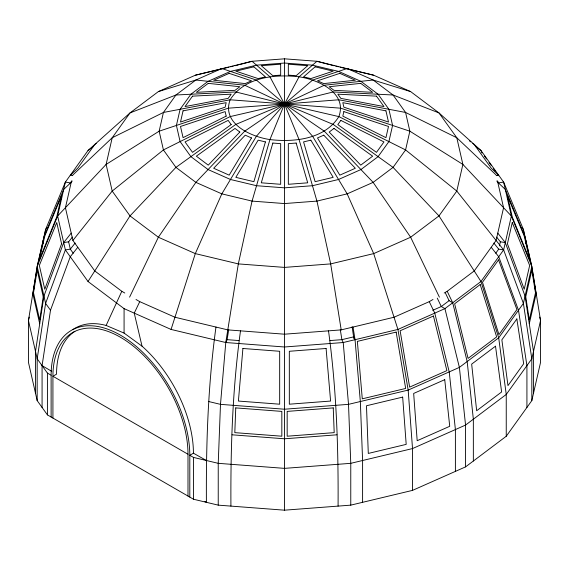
<?xml version="1.0" encoding="UTF-8"?>
<svg xmlns="http://www.w3.org/2000/svg" width="569" height="569" viewBox="0 0 569 569"><rect width="100%" height="100%" fill="white"/><g stroke="black" fill="none" stroke-linecap="round" stroke-linejoin="round"><path stroke-width="0.85" d="M204.876 501.453L206.405 502.313C206.042 443.806 207.991 385.057 215.971 327.054M328.953 64.482L316.94 61.281L299.066 76.808L284.5 104.013L269.934 139.576L252.06 201.099L238.333 263.895L225.779 342.524L220.488 404.353L218.233 463.33L218.233 505.144L284.5 510.18L350.767 505.144L412.525 490.378L465.556 466.886L506.246 436.267L531.823 400.612L540.55 362.353L540.55 320.539L531.823 266.427L523.395 229.471L503.636 182.108L480.976 150.515L438.984 112.918L410.633 91.595L373.691 75.222L316.94 61.281L284.5 58.82L252.06 61.281L195.309 75.222L158.367 91.595L130.017 112.918L88.024 150.515L65.364 182.108L45.605 229.471L37.177 266.427L28.45 320.539L28.45 362.353L37.177 400.612L47.419 414.886L193.503 499.233L218.233 505.144M42.078 407.44L42.078 365.632L50.499 310.212L70.264 256.733L77.789 247.28M42.696 243.873L43.244 240.467L37.369 266.207M42.846 243.61L43.934 236.796L63.692 189.434L71.217 182.308L65.428 207.713L72.889 240.452L94.774 270.951L121.802 291.285L124.789 293.014M44.908 233.802L45.605 229.471M72.192 181.091L70.307 182.869L65.364 182.108L57.633 216.007L65.364 249.905L88.024 281.499L124.078 308.626L171.07 329.437L225.779 342.524L227.109 339.665L228.724 329.558M240.495 330.852C232.508 388.855 230.566 447.597 230.922 506.111M37.177 267.067L33.514 289.77L34.481 285.524M33.799 289.159L32.81 293.483L39.716 323.768M29.232 317.104L28.45 320.539L37.177 358.797L37.177 400.612M70.143 183.609L71.779 180.821M499.426 245.929L500.364 241.811L496.595 237.081M225.779 342.524L284.5 346.99L343.221 342.524L397.93 329.437L444.922 308.626L480.976 281.499L503.636 249.905L511.367 216.007L503.636 182.108L498.693 182.869L496.808 181.091M529.284 323.768L536.19 293.483L535.201 289.159M171.07 329.437L195.309 253.603L221.825 193.865L256.363 136.332L284.5 104.013L312.637 80.058L347.175 68.515L373.136 80.016L410.633 91.595M283.895 105.67L284.5 104.013L324.294 85.222L373.136 80.016L393.058 95.002L438.984 112.918L456.8 137.762L496.111 174.975M71.217 233.119L63.692 242.579L43.934 296.058L35.506 351.471L35.506 393.286M72.846 329.615A98.067 56.623 60 0 1 106.133 325.454L121.802 291.285M129.59 297.146L158.367 237.237L195.864 182.364L244.706 131.169L284.5 104.013L286.157 103.402M136.012 299.486L139.746 301.648L134.241 313.121L142.03 346.172A98.067 56.623 60 0 1 193.424 453.194L206.405 460.506M88.024 281.499L130.017 215.907L175.942 167.378L235.765 124.44L284.5 104.013L333.235 91.95L393.058 95.002L405.583 112.456L409.851 131.19L405.583 149.924L393.058 167.378L373.136 182.364L347.175 193.865L316.94 201.099L284.5 203.56L252.06 201.099L221.825 193.865L195.864 182.364L175.942 167.378L163.417 149.924L159.149 131.19L163.417 112.456L175.942 95.002L195.864 80.016L221.825 68.515L256.363 80.058L286.591 105.663M46.089 228.788L47.071 227.422M495.748 253.241L498.693 249.144L503.636 249.905L523.395 303.384L531.823 358.797L531.823 400.612M283.419 105.414L284.5 104.013L286.243 103.729M63.692 242.579L68.636 241.811L72.405 237.081M72.889 240.452L112.2 191.07L163.417 149.924L230.139 116.602L284.5 104.013L338.861 99.781L405.583 112.456L456.8 137.762L462.882 164.413L456.8 191.07L438.984 215.907L410.633 237.237L373.691 253.603L330.667 263.895L284.5 267.402L238.333 263.895L195.309 253.603L158.367 237.237L130.017 215.907L112.2 191.07L106.118 164.413L112.2 137.762L130.017 112.918L175.942 95.002L235.765 91.95L284.5 104.013L338.861 116.602L405.583 149.924L456.8 191.07L503.636 249.905M75.151 243.063L70.307 249.144L65.364 249.905L45.605 303.384L37.177 358.797L47.419 373.079L51.118 375.213A98.067 56.623 60 0 1 120.457 335.177A98.067 56.623 60 0 1 189.804 455.285L189.804 497.093M72.889 174.975L112.2 137.762L163.417 112.456L230.139 99.781L340.774 108.195L409.851 131.19L462.882 164.413L511.367 216.007L531.823 266.427L523.395 303.384L498.693 337.822L459.382 367.396L408.165 390.092L348.513 404.353L284.5 409.218L220.488 404.353L208.659 401.529M282.409 105.663L284.5 104.013L286.257 104.013M96.197 143.409L94.774 144.476L77.789 168.147L70.264 175.28L72.74 175.657M88.024 150.515L92.975 146.795M444.211 293.014L447.198 291.285L474.226 270.951L496.111 240.452L503.572 207.713L497.783 182.308L505.308 189.434L525.066 236.796L526.154 243.61M473.351 461.018L473.351 419.204L467.177 361.535L452.711 302.758L449.09 300.667L441.295 306.535L432.703 310.34M139.746 301.648L174.96 317.246L227.799 329.885L284.5 334.195L341.201 329.885L394.04 317.246L429.254 301.648L432.988 299.486M193.424 453.194L189.804 455.285L193.503 457.419L218.233 463.33L284.5 468.365L350.767 463.33L412.525 448.564L465.556 425.071L506.246 394.452L531.823 358.797L540.55 320.539L539.768 317.104M282.139 105.201L284.5 104.013L287.139 104.404M158.367 91.595L195.864 80.016L244.706 85.222L286.861 105.201M281.954 104.796L284.5 104.013L287.046 104.796M240.047 64.482L252.06 61.281L269.934 76.808L284.5 104.013L299.066 139.576L316.94 201.099L330.667 263.895L341.201 329.885M195.309 75.222L228.866 67.199M230.587 66.786L233.169 66.168M234.89 65.762L238.333 64.937M496.26 175.657L498.736 175.28L491.211 168.147L474.226 144.476L472.839 143.431M281.861 104.404L284.5 104.013L333.235 124.44L393.058 167.378L438.984 215.907L480.976 281.499L498.693 337.822L506.246 394.452L506.246 436.267M330.048 340.568L341.891 339.665L353.719 336.841L355.049 339.693L360.341 401.529L362.595 460.506L362.595 502.313M336.948 434.808L284.5 438.791L232.052 434.808M282.743 104.013L284.5 104.013L324.294 131.169L373.136 182.364L410.633 237.237L439.41 297.146M227.109 339.665L238.923 340.568M500.364 241.811L505.308 242.579L525.066 296.058L533.494 351.471L533.494 393.286M282.757 103.729L284.5 104.013L312.637 136.332L347.175 193.865L373.691 253.603L397.93 329.437L408.165 390.092L412.525 448.564L412.525 490.378M330.667 64.937L334.11 65.762M335.831 66.168L338.413 66.786M340.134 67.199L373.691 75.222M282.843 103.402L284.5 104.013L285.581 105.414M106.133 325.454L124.078 333.085L142.03 346.172M187.99 496.047L187.99 454.24L52.924 376.258L52.924 418.073M42.078 365.632L51.758 371.358M469.375 140.82L470.762 141.866M476.025 146.795L480.976 150.515L481.957 152.99M497.783 233.119L505.308 242.579M493.849 243.063L498.693 249.144M491.211 247.28L498.736 256.733L518.501 310.212L526.922 365.632L526.922 407.44M484.489 156.126L486.502 158.929M489.013 162.428L491.019 165.223M493.529 168.723L495.037 170.828M497.548 174.327L498.558 175.729M497.214 180.821L498.693 182.869M521.929 227.422L522.911 228.788M73.252 253.241L70.307 249.144L68.636 241.811M50.499 310.212L45.605 303.384L37.177 266.427L57.633 216.007L106.118 164.413L159.149 131.19L228.226 108.195L284.5 104.013L285.105 105.67M447.198 291.285L452.711 302.758M445.42 293.021L449.09 300.667M437.255 298.12L441.295 306.535L444.922 308.626L459.382 367.396L465.556 425.071L465.556 466.886M429.254 301.648L434.759 313.121L449.226 371.898L455.399 429.567L455.399 471.381M531.631 266.207L525.756 240.467L526.304 243.873M534.519 285.524L535.486 289.77L531.823 267.067M523.395 229.471L524.092 233.802M353.029 327.054L355.049 339.693M352.104 326.727L353.868 338.605M340.276 329.558L341.891 339.665L343.221 342.524L348.513 404.353L350.767 463.33L350.767 505.144M328.505 330.852C336.492 388.855 338.434 447.597 338.078 506.111M284.5 58.82L284.5 510.18M193.503 457.419L193.503 499.233M124.078 308.626L124.078 333.085M51.118 375.213L51.118 417.027M47.419 373.079L47.419 414.886M187.99 454.24A95.507 55.143 60 0 0 120.457 337.268A95.507 55.143 60 0 0 52.924 376.258L56.544 374.167A95.507 55.143 60 0 1 74.888 331.329M235.758 407.895L234.805 432.639L281.833 436.21L281.833 411.401L235.758 407.895M242.906 348.484L238.404 401.06L279.671 404.196L279.671 351.279L242.906 348.484M43.244 296.748L39.702 319.998L33.514 292.843L37.177 270.147L43.244 296.748M44.773 236.043L39.339 259.869L56.736 216.995L61.58 195.764L44.773 236.043M180.103 109.291L176.418 125.443L180.103 141.589L190.899 156.639L208.076 169.562L230.459 179.484L256.527 185.714L284.5 187.841L312.473 185.714L338.541 179.484L360.924 169.562L378.101 156.639L388.897 141.589L392.582 125.443L388.897 109.291L378.101 94.241L360.924 81.317L338.541 71.402L312.473 65.165L284.5 63.038L256.527 65.165L230.459 71.402L208.076 81.317L190.899 94.241L180.103 109.291M183.054 110.848L180.508 122.036L225.146 107.171L226.178 102.655L183.054 110.848M230.139 99.781C221.298 123.679 251.206 136.795 269.934 139.576C294.159 142.435 324.771 139.199 338.861 116.602C347.702 92.711 317.794 79.596 299.066 76.808C274.841 73.949 244.229 77.192 230.139 99.781M343.854 111.602L342.823 116.119L385.946 137.648L388.492 126.46L343.854 111.602M512.264 222.564L507.42 243.795L524.227 289.265L529.661 265.446L512.264 222.564M531.823 270.147L525.756 296.748L529.298 319.998L535.486 292.843L531.823 270.147M265.431 141.909L253.881 181.667L235.822 177.35L258.148 140.166L265.431 141.909M272.843 143.061L261.292 182.82L280.666 184.292L280.666 143.651L272.843 143.061M61.58 243.795L44.773 289.265L39.339 265.446L56.736 222.564L61.58 243.795M251.505 137.954L229.179 175.138L213.674 168.268L245.246 135.18L251.505 137.954M192.521 96.147L185.039 106.567L228.162 98.38L231.178 94.17L192.521 96.147M340.838 120.393L337.822 124.604L376.479 152.35L383.961 141.93L340.838 120.393M498.558 259.862L482.484 282.267L498.942 334.6L516.915 309.55L498.558 259.862M516.858 318.939L501.865 339.835L507.975 385.611L523.672 363.733L516.858 318.939M239.819 132.051L208.254 165.138L196.355 156.183L235.018 128.438L239.819 132.051M307.708 65.677L296.157 75.713L288.334 75.122L288.334 64.205L307.708 65.677M315.119 66.829L303.569 76.858L310.852 78.6L333.178 71.146L315.119 66.829M208.254 83.359L196.355 92.313L235.018 90.336L239.819 86.723L208.254 83.359M333.982 128.438L329.181 132.051L360.746 165.138L372.645 156.183L333.982 128.438M480.193 284.55L454.631 303.789L468.074 358.392L496.659 336.884L480.193 284.55M495.514 346.18L471.665 364.124L476.658 410.747L501.623 391.963L495.514 346.18M231.178 124.604L192.521 152.35L185.039 141.93L228.162 120.393L231.178 124.604M226.178 116.119L183.054 137.648L180.508 126.46L225.146 111.602L226.178 116.119M229.179 73.358L213.674 80.229L245.246 83.586L251.505 80.819L229.179 73.358M323.754 135.18L317.495 137.954L339.821 175.138L355.326 168.268L323.754 135.18M433.443 316.015L400.128 330.781L409.63 387.126L446.885 370.625L433.443 316.015M444.738 379.672L413.663 393.442L417.184 440.712L449.73 426.295L444.738 379.672M339.821 73.358L317.495 80.819L323.754 83.586L355.326 80.229L339.821 73.358M253.881 66.829L235.822 71.146L258.148 78.6L265.431 76.858L253.881 66.829M310.852 140.166L303.569 141.909L315.119 181.667L333.178 177.35L310.852 140.166M396.166 332.097L357.36 341.379L362.282 398.826L405.669 388.449L396.166 332.097M402.667 397.105L366.472 405.761L368.299 453.436L406.195 444.375L402.667 397.105M360.746 83.359L329.181 86.723L333.982 90.336L372.645 92.313L360.746 83.359M280.666 64.205L261.292 65.677L272.843 75.713L280.666 75.122L280.666 64.205M296.157 143.061L288.334 143.651L288.334 184.292L307.708 182.82L296.157 143.061M326.094 348.484L289.329 351.279L289.329 404.196L330.596 401.06L326.094 348.484M333.242 407.895L287.167 411.401L287.167 436.21L334.195 432.639L333.242 407.895M376.479 96.147L337.822 94.17L340.838 98.38L383.961 106.567L376.479 96.147M385.946 110.848L342.823 102.655L343.854 107.171L388.492 122.036L385.946 110.848M524.227 236.043L507.42 195.764L512.264 216.995L529.661 259.869L524.227 236.043"/></g></svg>
